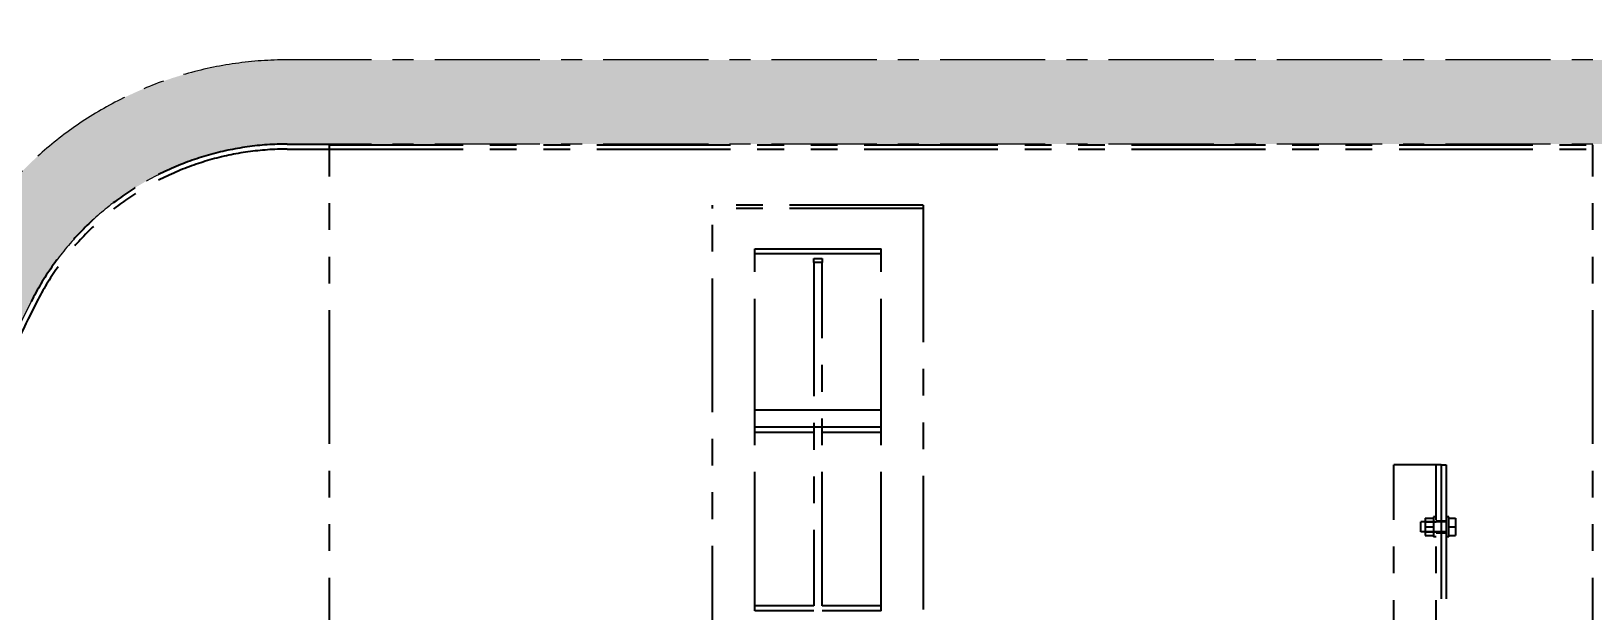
# Model space of a CAD drawing. Header units: millimetres. Extents: x -46397 to 283259, y -8690 to 23983.
# Drawn here: x -23049 to -21195, y 15904 to 16592 of the extents above; entities that cross this region are included whole.
import ezdxf

# ---------------------------------------------------------------- set-up
doc = ezdxf.new("R2010")
doc.units = ezdxf.units.MM
doc.linetypes.add('CENTER', pattern=[2, 1.25, -0.25, 0.25, -0.25])
doc.linetypes.add('PHANTOM', pattern=[63.50000000000001, 31.75, -6.35, 6.35, -6.35, 6.35, -6.35])
doc.layers.get('Defpoints').update_dxf_attribs({"lineweight": 0})
doc.layers.add('DUONGTAM', color=1, linetype='CENTER', lineweight=0)
doc.layers.add('PHANTOM 2', color=8, linetype='Continuous', lineweight=0)
doc.styles.add('GHI CHÚ 1', font='isocp_IV25.ttf', dxfattribs={"width": 0.8})
doc.dimstyles.new('1-30SCALE', dxfattribs={"dimtxt": 75, "dimasz": 75, "dimexe": 37.5, "dimexo": 30, "dimgap": 30, "dimtad": 1, "dimtoh": 1, "dimdec": 0, "dimdsep": 46, "dimtxsty": 'GHI CHÚ 1', "dimcen": 0.09, "dimclrd": 256, "dimclre": 256, "dimclrt": 2, "dimadec": 0, "dimazin": 0, "dimtfac": 1, "dimtdec": 0, "dimtofl": 0, "dimtmove": 0, "dimatfit": 3, "dimfxl": 1, "dimlwd": 0, "dimlwe": 0, "dimarcsym": 0})

# ---------------------------------------------------------------- blocks, each defined once
blk = doc.blocks.new('BO-2')
at = {"color": 251, "linetype": 'PHANTOM', "ltscale": 5}
for p, q in [((-3047.666515387988, 988.6649638731383), (-2997.666515387988, 988.6649638731383)), ((-3047.666515388184, 982.6649638732329), (-2997.666515388184, 982.6649638732329)), ((-2997.666515387988, -2.335036126221894), (-2997.666515387988, 988.6649638731383)), ((-2997.666515388184, 987.6649638732329), (-1497.666515388118, 987.6649638732324)), ((-2997.666515388184, 982.6649638732329), (-1497.666515388118, 982.6649638732324)), ((-1497.666515388119, -2.335036126309205), (-1497.666515388118, 987.6649638732324)), ((-2292.666515388133, 916.0012195156855), (-2542.666515388133, 916.0012195156855)), ((-2542.666515388129, 912.3057013843104), (-2542.666515388129, 916.0012195156564)), ((-2292.666515388133, 912.3057013843322), (-2542.666515388133, 912.3057013843322)), ((-2542.666515388133, -916.9757736374263), (-2542.666515388133, 912.3057013843322)), ((-2292.666515388129, 916.0012195156564), (-2292.666515388129, 912.3057013843104)), ((-2292.666515388133, 912.3057013843322), (-2292.666515388133, -916.9757736374263)), ((-2492.666515388126, 858.4942152380431), (-2492.666515388126, 864.1955601256527)), ((-2492.666515499717, 864.1955601256454), (-2342.666515388119, 864.1955601256527)), ((-2342.666515276534, 858.4942152380431), (-2492.666515388133, 858.4942152380431)), ((-2492.666515388126, 646.3506642324323), (-2492.666515388126, 858.4942152380504)), ((-2422.66651533233, 852.9581978211249), (-2412.66651533233, 852.9581978211249)), ((-2422.66651533233, 848.0717448635955), (-2422.66651533233, 852.9581978212195)), ((-2412.66651533233, 852.9581978212195), (-2412.66651533233, 848.0717448635955)), ((-2342.666515388126, 858.4942152380431), (-2342.666515388126, 864.1955601256527)), ((-2342.666515388126, 646.3506642324323), (-2342.666515388126, 858.4942152380504)), ((-2412.666515332334, 848.0717448601904), (-2422.666515332334, 848.0717448601904)), ((-2422.666515332334, 848.0717448606124), (-2422.666515332334, 440.6649638762069)), ((-2412.666515332337, 440.6649638762069), (-2412.666515332334, 848.0717448606124)), ((-2342.666515332334, 672.6649638774074), (-2492.666515332334, 672.6649638774074)), ((-2342.666515276534, 652.6649638774657), (-2492.666515388133, 652.6649638774729)), ((-2422.666515332327, 646.3506642324323), (-2492.666515388133, 646.3506642324323)), ((-2492.666515332334, 440.664963877), (-2492.666515332334, 646.3506642324323)), ((-2342.666515276534, 646.3506642324251), (-2412.666515332327, 646.3506642324323)), ((-2342.666515332334, 440.664963877), (-2342.666515332334, 646.3506642324323)), ((-1733.697747247796, -92.33280530024967), (-1733.697747247796, 607.7704551745974)), ((-1679.697747247796, 607.7704551745974), (-1733.697747247796, 607.7704551745974)), ((-1683.697747247796, -92.33280530024967), (-1683.697747247796, 607.7704551745974)), ((-1677.697747247796, 607.7704551745974), (-1679.697747247796, 607.7704551745974)), ((-1677.697747247796, 607.7704551745974), (-1671.697747247796, 607.7704551745974)), ((-1677.697747247796, 607.7704551745974), (-1677.697747247796, -92.33280530024967)), ((-1671.697747247796, 607.7704551745974), (-1671.697747247796, -92.33280530024967)), ((-1701.919662137934, 528.3330973223838), (-1701.919662137934, 540.3330973223838)), ((-1671.697747247792, 540.3330973223838), (-1701.919662137934, 540.3330973223838)), ((-1696.697747247799, 544.6864310246219), (-1696.697747247799, 534.3330973223765)), ((-1696.697747247799, 544.6864310246219), (-1686.697747247799, 544.6864310246219)), ((-1696.697747247807, 540.3330973223765), (-1683.697747247807, 540.3330973223765)), ((-1686.697747247799, 546.3330973223765), (-1686.697747247799, 522.3330973223765)), ((-1683.697747247807, 546.3330973223765), (-1686.697747247807, 546.3330973223765)), ((-1683.697747247796, 541.3330973223838), (-1677.697747247796, 541.3330973223838)), ((-1677.697747247796, 541.3330973223838), (-1671.697747247796, 541.3330973223838)), ((-1668.697747247807, 546.3330973223765), (-1671.697747247807, 546.3330973223765)), ((-1668.697747247799, 522.3330973223765), (-1668.697747247799, 546.3330973223765)), ((-1668.697747247799, 544.6864310246219), (-1660.697747247799, 544.6864310246219)), ((-1660.697747247799, 544.6864310246219), (-1660.697747247799, 534.3330973223765)), ((-1671.697747247792, 528.3330973223838), (-1701.919662137934, 528.3330973223838)), ((-1696.697747247799, 534.3330973223765), (-1696.697747247799, 523.979763620131)), ((-1696.697747247799, 534.3330973223765), (-1686.697747247799, 534.3330973223765)), ((-1696.697747247807, 528.3330973223765), (-1683.697747247807, 528.3330973223765)), ((-1696.697747247799, 523.9797636201383), (-1686.697747247799, 523.9797636201383)), ((-1683.697747247807, 522.3330973223765), (-1686.697747247807, 522.3330973223765)), ((-1683.697747247796, 527.3330973223838), (-1677.697747247796, 527.3330973223838)), ((-1677.697747247796, 527.3330973223838), (-1671.697747247796, 527.3330973223838)), ((-1668.697747247807, 522.3330973223765), (-1671.697747247807, 522.3330973223765)), ((-1668.697747247799, 534.3330973223765), (-1660.697747247799, 534.3330973223765)), ((-1668.697747247799, 523.9797636201383), (-1660.697747247799, 523.9797636201383)), ((-1660.697747247799, 534.3330973223765), (-1660.697747247799, 523.979763620131)), ((-2422.666515332334, 440.6649638770218), (-2492.666515388133, 440.6649638770218)), ((-2492.666515388122, 434.6649638770145), (-2492.666515388122, 440.6649638770218)), ((-2422.666515332334, 434.6649638770145), (-2492.666515388133, 434.6649638770145)), ((-2342.666515276534, 440.6649638770145), (-2412.666515332334, 440.6649638770218)), ((-2342.666515276534, 434.6649638770073), (-2412.666515332334, 434.6649638770145)), ((-2342.666515388129, 434.6649638770145), (-2342.666515388129, 440.6649638770218))]:
    blk.add_line(p, q, dxfattribs=at)
for centre, radius, start, end in [((-3047.666515387988, 647.7649638727585), 340.900000000004, 90, 153.1244059284301), ((-3047.666515387991, 647.7649638727657), 334.8999999999946, 90, 153.1244058499427), ((-1764.895452415334, -2.335036126221894), 1773.000000000475, 153.1244059284301, 206.8755940715699)]:
    blk.add_arc(centre, radius, start, end, dxfattribs=at)
blk = doc.blocks.new('*D1637')
at = {"layer": 'Defpoints', "color": 0, "transparency": 16777216}
for p in [(-16048.96359996805, 16993.30314359069), (-23341.4214740192, 15466.64889733562), (-16048.96359996805, 15466.64889733563)]:
    blk.add_point(p, dxfattribs=at)
at = {"layer": 'PHANTOM 2', "linetype": 'Continuous', "lineweight": 0, "transparency": 16777216}
for p, q in [((-23341.4214740192, 15496.64889733562), (-23341.4214740192, 17023.30314359069)), ((-16048.96359996805, 15496.64889733563), (-16048.96359996805, 17023.30314359069)), ((-23251.4214740192, 16993.30314359069), (-16138.96359996805, 16993.30314359069))]:
    blk.add_line(p, q, dxfattribs=at)
at = {"layer": 'PHANTOM 2', "transparency": 16777216}
for points in [[(-23251.4214740192, 17008.30314359069), (-23251.4214740192, 16978.30314359069), (-23341.4214740192, 16993.30314359069)], [(-16138.96359996805, 17008.30314359069), (-16138.96359996805, 16978.30314359069), (-16048.96359996805, 16993.30314359069)]]:
    blk.add_solid(points, dxfattribs=at)
at = {"layer": 'PHANTOM 2', "color": 2, "transparency": 16777216, "insert": (-19695.19253699362, 17072.84086548418), "char_height": 95, "attachment_point": 5, "style": 'GHI CHÚ 1'}
blk.add_mtext('7292', dxfattribs=at)

msp = doc.modelspace()

# ---------------------------------------------------------------- hatches: boundary and pattern name
h = msp.add_hatch()
h.set_pattern_fill('AR-HBONE', color=1, scale=0.3)
h.set_pattern_definition([(45, (0, 17679.12712040497), (0, 43.10522938113193), [91.44, -30.48]), (135, (21.5526, 17700.67972040497), (4.263256414560601e-15, 43.10522938113193), [91.44, -30.48])])
edge = h.paths.add_edge_path()
edge.add_arc((-16645.19253704807, 14816.54889733618), 440.8999999998832, 270, 333.1244059378949)
edge.add_arc((-17927.96359952932, 15466.6488973356), 1878.999999561288, 333.1244059378992, 386.8755940621028)
edge.add_arc((-16645.1925370481, 16116.74889733509), 440.8999999998749, 26.87559406210284, 89.99999999999622)
edge.add_line((-16645.19253704807, 16557.64889733497), (-22745.19253693914, 16557.64889733495))
edge.add_arc((-22745.1925369392, 16116.74889733515), 440.8999999997932, 89.99999999999244, 153.1244059379017)
edge.add_arc((-21462.42147445781, 15466.64889733562), 1878.999999561377, 153.1244059378998, 206.8755940621002)
edge.add_arc((-22745.19253693917, 14816.54889733616), 440.8999999998501, 206.8755940621049, 270.0000000000038)
edge.add_line((-22745.19253693914, 14375.64889733629), (-18542.95520736778, 14375.64889733629))
edge.add_line((-18542.95520736778, 14375.64889733629), (-16645.19253704807, 14375.64889733629))
edge = h.paths.add_edge_path(flags=16)
edge.add_arc((-21462.42147445786, 15466.64889733565), 1778.99999956132, 153.1244059379001, 206.875594062102, ccw=False)
edge.add_arc((-22745.19253693911, 16116.74889733502), 340.8999999999361, 90.00000000000489, 153.1244059378912, ccw=False)
edge.add_line((-22745.19253693914, 16457.64889733495), (-16645.19253704807, 16457.64889733495))
edge.add_arc((-16645.19253704805, 16116.74889733514), 340.899999999805, 26.875594062099026, 90.00000000000489, ccw=False)
edge.add_arc((-17927.96359952941, 15466.64889733559), 1778.999999561374, -26.87559406209931, 26.875594062101413, ccw=False)
edge.add_arc((-16645.19253704802, 14816.5488973361), 340.8999999998056, 269.9999999999902, 333.12440593790194, ccw=False)
edge.add_line((-16645.19253704807, 14475.64889733629), (-22745.19253693914, 14475.64889733629))
edge.add_arc((-22745.19253693914, 14816.54889733615), 340.8999999998623, 206.8755940621037, 270, ccw=False)

# ---------------------------------------------------------------- linework, layer by layer
at = {"layer": 'DUONGTAM', "color": 5, "lineweight": 0, "ltscale": 100}
for points in [[(-16251.91407128057, 16316.05985629978, 0.2826152578026899), (-16645.19253704807, 16557.64889733495), (-22745.19253693914, 16557.64889733495, 0.2826152578026953), (-23138.47100270668, 16316.05985629977, 0.2389308369178763), (-23138.47100270668, 14617.23793837147, 0.2826152578026924), (-22745.19253693914, 14375.64889733629), (-16645.19253704807, 14375.64889733629, 0.2826152578026959), (-16251.91407128054, 14617.23793837147, 0.2389308369178782)], [(-16341.11308823852, 16270.85437683397, 0.2826152578026979), (-16645.19253704807, 16457.64889733495), (-22745.19253693914, 16457.64889733495, 0.2826152578026818), (-23049.27198574872, 16270.85437683396, 0.2389308369178763), (-23049.2719857487, 14662.44341783728, 0.2826152578026784), (-22745.19253693914, 14475.64889733629), (-16645.19253704807, 14475.64889733629, 0.2826152578026827), (-16341.11308823849, 14662.44341783728, 0.2389308369178782)]]:
    msp.add_lwpolyline(points, format="xyb", close=True, dxfattribs=at)

# ---------------------------------------------------------------- block references
msp.add_blockref('BO-2', (-19697.52602160568, 15468.98393346193, -1.499105149170271))

# ---------------------------------------------------------------- dimensions: what is measured, and where the dimension line sits
at = {"layer": 'PHANTOM 2'}
dim = msp.add_linear_dim(base=(-16048.96359996805, 16993.30314359069), p1=(-23341.4214740192, 15466.64889733562), p2=(-16048.96359996805, 15466.64889733563), dimstyle='1-30SCALE', override={"dimtxt": 95, "dimasz": 90, "dimexe": 30, "dimtmove": 1}, dxfattribs=at)
dim.commit()
dim.dimension.update_dxf_attribs({"geometry": '*D1637', "text_midpoint": (-19695.19253699362, 17072.84086548418)})

doc.saveas('drawing.dxf')
